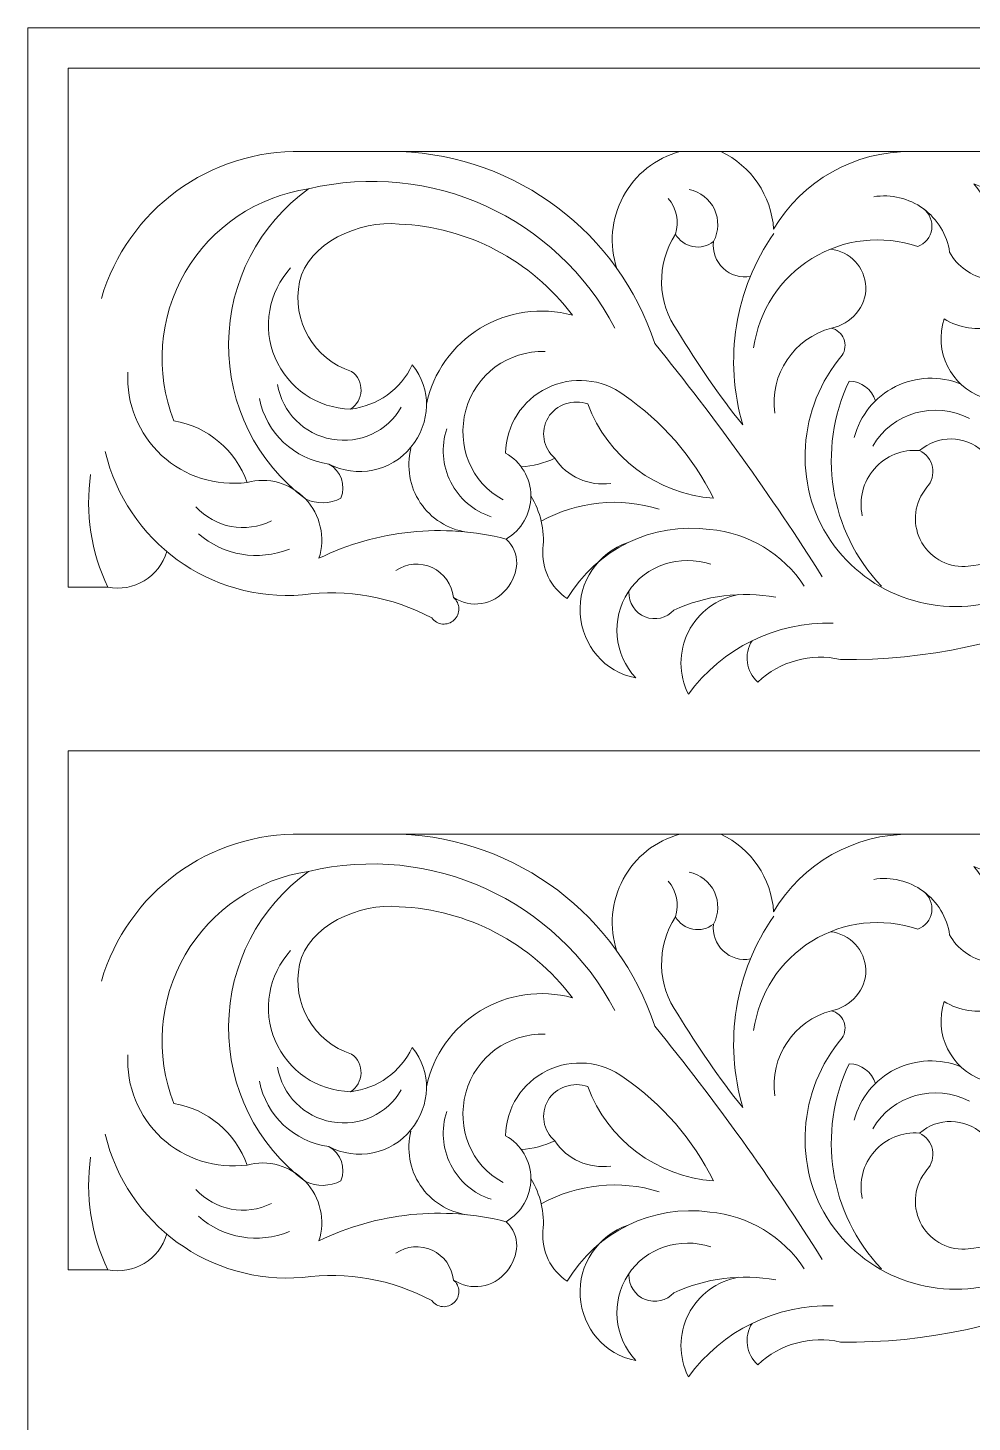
# Model space of a CAD drawing. Header units: millimetres. Extents: x 4330 to 4574, y 4046 to 4299.
# Drawn here: x 4329.7 to 4376.7, y 4230.1 to 4299.5 of the extents above; entities that cross this region are included whole.
import ezdxf

# ---------------------------------------------------------------- set-up
doc = ezdxf.new("R2010")
doc.units = ezdxf.units.MM
doc.header["$MEASUREMENT"] = 0
doc.layers.add('Layer 1', color=18, linetype='Continuous', true_color=0x000000)

msp = doc.modelspace()

# ---------------------------------------------------------------- linework, layer by layer
at = {"layer": 'Layer 1', "lineweight": 9}
for points, knots in [([(4329.695, 4299.452), (4329.695, 4299.452), (4573.695, 4299.452), (4573.695, 4299.452), (4573.695, 4299.452), (4573.695, 4177.452), (4573.695, 4177.452), (4573.695, 4177.452), (4329.695, 4177.452), (4329.695, 4177.452), (4329.695, 4177.452), (4329.695, 4299.452), (4329.695, 4299.452)], [0, 0, 0, 0, 0.25, 0.25, 0.25, 0.5, 0.5, 0.5, 0.75, 0.75, 0.75, 1, 1, 1, 1]), ([(4332.822, 4277.223), (4332.546, 4275.309), (4332.843, 4273.357), (4333.676, 4271.611), (4333.676, 4271.611), (4331.695, 4271.611), (4331.695, 4271.611), (4331.695, 4271.611), (4331.695, 4297.452), (4331.695, 4297.452), (4331.695, 4297.452), (4431.466, 4297.452), (4431.466, 4297.452), (4431.466, 4297.452), (4531.695, 4297.452), (4531.695, 4297.452), (4531.695, 4297.452), (4531.695, 4271.611), (4531.695, 4271.611), (4531.695, 4271.611), (4529.714, 4271.611), (4529.714, 4271.611), (4530.547, 4273.357), (4530.844, 4275.309), (4530.567, 4277.223)], [0, 0, 0, 0, 0.111111, 0.111111, 0.111111, 0.222222, 0.222222, 0.222222, 0.333333, 0.333333, 0.333333, 0.444444, 0.444444, 0.444444, 0.555556, 0.555556, 0.555556, 0.666667, 0.666667, 0.666667, 0.777778, 0.777778, 0.777778, 1, 1, 1, 1]), ([(4369.271, 4272.122), (4366.725, 4276.16), (4363.937, 4280.04), (4360.923, 4283.741), (4359.107, 4289.258), (4354.066, 4293.067), (4348.262, 4293.298)], [0, 0, 0, 0, 0.333333, 0.333333, 0.333333, 1, 1, 1, 1]), ([(4362.18, 4293.298), (4360.968, 4292.973), (4359.945, 4292.162), (4359.35, 4291.057), (4358.756, 4289.952), (4358.643, 4288.656), (4359.04, 4287.466)], [0, 0, 0, 0, 0.333333, 0.333333, 0.333333, 1, 1, 1, 1]), ([(4373.692, 4293.298), (4370.883, 4293.318), (4368.277, 4291.847), (4366.846, 4289.429), (4366.737, 4291.101), (4365.732, 4292.581), (4364.218, 4293.298)], [0, 0, 0, 0, 0.333333, 0.333333, 0.333333, 1, 1, 1, 1]), ([(4358.942, 4284.511), (4356.027, 4290.033), (4349.755, 4292.886), (4343.68, 4291.443), (4341.201, 4289.661), (4339.72, 4286.804), (4339.693, 4283.751), (4339.666, 4280.698), (4341.079, 4277.828), (4343.527, 4276.003), (4344.089, 4275.74), (4344.741, 4275.754), (4345.29, 4276.042), (4345.549, 4276.68), (4345.291, 4277.41), (4344.689, 4277.743), (4346.077, 4277.015), (4347.786, 4277.363), (4348.778, 4278.577), (4349.77, 4279.791), (4349.831, 4281.46), (4348.841, 4282.675), (4348.268, 4281.459), (4347.102, 4280.627), (4345.766, 4280.478), (4344.124, 4280.517), (4342.656, 4281.511), (4342.011, 4283.021), (4341.366, 4284.53), (4341.679, 4286.297), (4342.786, 4287.51)], [0, 0, 0, 0, 0.090909, 0.090909, 0.090909, 0.181818, 0.181818, 0.181818, 0.272727, 0.272727, 0.272727, 0.363636, 0.363636, 0.363636, 0.454545, 0.454545, 0.454545, 0.545455, 0.545455, 0.545455, 0.636364, 0.636364, 0.636364, 0.727273, 0.727273, 0.727273, 0.818182, 0.818182, 0.818182, 1, 1, 1, 1]), ([(4340.614, 4276.827), (4340.043, 4278.433), (4338.653, 4279.605), (4336.973, 4279.896), (4336.021, 4282.315), (4336.226, 4285.036), (4337.529, 4287.285), (4338.832, 4289.533), (4341.108, 4291.066), (4343.68, 4291.443)], [0, 0, 0, 0, 0.25, 0.25, 0.25, 0.5, 0.5, 0.5, 1, 1, 1, 1]), ([(4361.954, 4289.187), (4362.137, 4288.862), (4362.454, 4288.635), (4362.821, 4288.565), (4363.187, 4288.495), (4363.564, 4288.589), (4363.854, 4288.823), (4364.119, 4289.32), (4364.133, 4289.912), (4363.894, 4290.421), (4363.654, 4290.93), (4363.192, 4291.296), (4362.641, 4291.408)], [0, 0, 0, 0, 0.2, 0.2, 0.2, 0.4, 0.4, 0.4, 0.6, 0.6, 0.6, 1, 1, 1, 1]), ([(4371.831, 4291.047), (4372.699, 4291.187), (4373.586, 4290.974), (4374.297, 4290.456), (4375.007, 4289.938), (4375.482, 4289.153), (4375.614, 4288.284), (4376.002, 4287.576), (4376.69, 4287.083), (4377.485, 4286.943), (4378.205, 4288.521), (4377.947, 4290.371), (4376.822, 4291.691), (4379.088, 4290.867), (4380.39, 4288.484), (4379.864, 4286.13), (4379.428, 4285.365), (4378.7, 4284.809), (4377.847, 4284.589), (4376.994, 4284.37), (4376.084, 4284.507), (4375.333, 4284.967), (4374.819, 4283.349), (4375.674, 4281.617), (4377.271, 4281.045), (4378.761, 4281.852), (4379.793, 4283.3), (4380.068, 4284.971)], [0, 0, 0, 0, 0.1, 0.1, 0.1, 0.2, 0.2, 0.2, 0.3, 0.3, 0.3, 0.4, 0.4, 0.4, 0.5, 0.5, 0.5, 0.6, 0.6, 0.6, 0.7, 0.7, 0.7, 0.8, 0.8, 0.8, 1, 1, 1, 1]), ([(4366.855, 4289.214), (4364.919, 4286.436), (4364.35, 4282.932), (4365.31, 4279.685), (4364.127, 4281.161), (4363.046, 4282.717), (4362.075, 4284.341), (4361.038, 4285.775), (4360.991, 4287.702), (4361.954, 4289.187), (4362.15, 4289.802), (4362.012, 4290.475), (4361.59, 4290.964)], [0, 0, 0, 0, 0.2, 0.2, 0.2, 0.4, 0.4, 0.4, 0.6, 0.6, 0.6, 1, 1, 1, 1]), ([(4365.851, 4283.53), (4366.107, 4285.368), (4367.169, 4286.996), (4368.748, 4287.971), (4370.327, 4288.946), (4372.269, 4289.163), (4374.027, 4288.568), (4374.4, 4288.707), (4374.668, 4289.039), (4374.723, 4289.433), (4374.779, 4289.827), (4374.618, 4290.217), (4374.298, 4290.454)], [0, 0, 0, 0, 0.2, 0.2, 0.2, 0.4, 0.4, 0.4, 0.6, 0.6, 0.6, 1, 1, 1, 1]), ([(4345.766, 4280.478), (4346.083, 4280.678), (4346.28, 4281.023), (4346.291, 4281.398), (4346.302, 4281.773), (4346.128, 4282.126), (4345.823, 4282.345), (4343.945, 4282.95), (4342.827, 4284.875), (4343.231, 4286.806), (4343.636, 4288.737), (4346.225, 4289.886), (4348.188, 4289.686), (4351.599, 4289.55), (4354.769, 4287.884), (4356.818, 4285.153), (4355.262, 4285.576), (4353.602, 4285.339), (4352.227, 4284.499), (4350.852, 4283.659), (4349.884, 4282.299), (4349.549, 4280.723)], [0, 0, 0, 0, 0.125, 0.125, 0.125, 0.25, 0.25, 0.25, 0.375, 0.375, 0.375, 0.5, 0.5, 0.5, 0.625, 0.625, 0.625, 0.75, 0.75, 0.75, 1, 1, 1, 1]), ([(4363.854, 4288.823), (4363.79, 4288.326), (4363.968, 4287.829), (4364.332, 4287.485), (4364.696, 4287.141), (4365.199, 4286.991), (4365.692, 4287.083)], [0, 0, 0, 0, 0.333333, 0.333333, 0.333333, 1, 1, 1, 1]), ([(4369.677, 4288.44), (4370.65, 4288.333), (4371.4, 4287.532), (4371.441, 4286.554), (4371.483, 4285.576), (4370.686, 4284.695), (4369.726, 4284.506), (4367.851, 4284.011), (4366.639, 4282.2), (4366.898, 4280.279)], [0, 0, 0, 0, 0.25, 0.25, 0.25, 0.5, 0.5, 0.5, 1, 1, 1, 1]), ([(4377.759, 4280.214), (4377.941, 4279.557), (4377.749, 4278.853), (4377.259, 4278.378), (4376.369, 4279.183), (4375.021, 4279.199), (4374.114, 4278.414), (4374.447, 4278.258), (4374.686, 4277.953), (4374.759, 4277.593), (4374.832, 4277.232), (4374.727, 4276.857), (4374.48, 4276.584), (4373.861, 4275.859), (4373.731, 4274.836), (4374.15, 4273.979), (4374.569, 4273.123), (4375.441, 4272.596), (4376.393, 4272.64), (4380.951, 4273.191), (4385.196, 4275.233), (4388.47, 4278.451), (4387.48, 4277.848), (4386.259, 4277.767), (4385.198, 4278.234), (4384.138, 4278.701), (4383.371, 4279.665), (4383.148, 4280.802), (4382.263, 4283.212), (4382.031, 4285.814), (4382.476, 4288.343)], [0, 0, 0, 0, 0.090909, 0.090909, 0.090909, 0.181818, 0.181818, 0.181818, 0.272727, 0.272727, 0.272727, 0.363636, 0.363636, 0.363636, 0.454545, 0.454545, 0.454545, 0.545455, 0.545455, 0.545455, 0.636364, 0.636364, 0.636364, 0.727273, 0.727273, 0.727273, 0.818182, 0.818182, 0.818182, 1, 1, 1, 1]), ([(4387.291, 4275.459), (4384.676, 4273.342), (4381.619, 4271.837), (4378.347, 4271.055), (4375.139, 4269.952), (4371.59, 4271.131), (4369.681, 4273.935), (4367.771, 4276.739), (4368.059, 4280.572), (4370.26, 4283.153), (4370.417, 4283.396), (4370.447, 4283.699), (4370.34, 4283.968), (4370.234, 4284.237), (4370.006, 4284.437), (4369.726, 4284.506)], [0, 0, 0, 0, 0.166667, 0.166667, 0.166667, 0.333333, 0.333333, 0.333333, 0.5, 0.5, 0.5, 0.666667, 0.666667, 0.666667, 1, 1, 1, 1]), ([(4355.465, 4283.339), (4353.631, 4283.406), (4351.993, 4282.199), (4351.513, 4280.427), (4351.032, 4278.656), (4351.758, 4276.83), (4353.374, 4275.961)], [0, 0, 0, 0, 0.333333, 0.333333, 0.333333, 1, 1, 1, 1]), ([(4350.896, 4271.102), (4351.75, 4270.535), (4352.896, 4270.714), (4353.536, 4271.516), (4354.176, 4272.317), (4354.26, 4273.299), (4353.518, 4274.007), (4350.393, 4274.801), (4347.091, 4274.462), (4344.193, 4273.05), (4344.527, 4274.084), (4344.269, 4275.218), (4343.52, 4276.006), (4342.771, 4276.793), (4341.663, 4277.11), (4340.614, 4276.827), (4339.066, 4276.621), (4337.507, 4277.114), (4336.36, 4278.172), (4335.212, 4279.231), (4334.594, 4280.754), (4334.674, 4282.313)], [0, 0, 0, 0, 0.125, 0.125, 0.125, 0.25, 0.25, 0.25, 0.375, 0.375, 0.375, 0.5, 0.5, 0.5, 0.625, 0.625, 0.625, 0.75, 0.75, 0.75, 1, 1, 1, 1]), ([(4354.272, 4277.598), (4354.851, 4277.639), (4355.416, 4277.784), (4355.943, 4278.026), (4355.36, 4278.532), (4355.219, 4279.381), (4355.608, 4280.048), (4355.997, 4280.715), (4356.861, 4280.989), (4357.588, 4280.731), (4358.579, 4278.076), (4361.023, 4276.243), (4363.849, 4276.041), (4362.825, 4278.103), (4361.292, 4279.868), (4359.394, 4281.172), (4358.283, 4282.001), (4356.8, 4282.138), (4355.556, 4281.525), (4354.312, 4280.913), (4353.516, 4279.673), (4353.495, 4278.286), (4354.266, 4277.854), (4354.747, 4277.042), (4354.753, 4276.158), (4354.76, 4275.274), (4354.283, 4274.45), (4353.518, 4274.007)], [0, 0, 0, 0, 0.1, 0.1, 0.1, 0.2, 0.2, 0.2, 0.3, 0.3, 0.3, 0.4, 0.4, 0.4, 0.5, 0.5, 0.5, 0.6, 0.6, 0.6, 0.7, 0.7, 0.7, 0.8, 0.8, 0.8, 1, 1, 1, 1]), ([(4376.171, 4281.721), (4375.116, 4282.149), (4373.928, 4282.102), (4372.91, 4281.593), (4371.893, 4281.083), (4371.145, 4280.165), (4370.857, 4279.064)], [0, 0, 0, 0, 0.333333, 0.333333, 0.333333, 1, 1, 1, 1]), ([(4342.133, 4281.701), (4342.368, 4280.312), (4343.45, 4279.221), (4344.836, 4278.975), (4346.222, 4278.729), (4347.597, 4279.352), (4348.296, 4280.575)], [0, 0, 0, 0, 0.333333, 0.333333, 0.333333, 1, 1, 1, 1]), ([(4371.913, 4280.882), (4371.739, 4281.459), (4371.215, 4281.858), (4370.613, 4281.87), (4368.98, 4278.461), (4369.615, 4274.403), (4372.214, 4271.659)], [0, 0, 0, 0, 0.333333, 0.333333, 0.333333, 1, 1, 1, 1]), ([(4350.565, 4279.488), (4350.275, 4278.616), (4350.345, 4277.663), (4350.76, 4276.843), (4351.176, 4276.022), (4351.897, 4275.402), (4352.772, 4275.119)], [0, 0, 0, 0, 0.333333, 0.333333, 0.333333, 1, 1, 1, 1]), ([(4333.548, 4278.363), (4334.618, 4273.887), (4338.783, 4270.858), (4343.37, 4271.229), (4345.584, 4271.537), (4347.84, 4271.136), (4349.812, 4270.083), (4349.938, 4269.909), (4350.134, 4269.798), (4350.348, 4269.778), (4350.563, 4269.758), (4350.774, 4269.831), (4350.931, 4269.978), (4351.088, 4270.126), (4351.174, 4270.333), (4351.167, 4270.549), (4351.16, 4270.764), (4351.062, 4270.965), (4350.896, 4271.102), (4350.829, 4271.748), (4350.426, 4272.312), (4349.837, 4272.585), (4349.247, 4272.859), (4348.563, 4272.806), (4348.026, 4272.439)], [0, 0, 0, 0, 0.111111, 0.111111, 0.111111, 0.222222, 0.222222, 0.222222, 0.333333, 0.333333, 0.333333, 0.444444, 0.444444, 0.444444, 0.555556, 0.555556, 0.555556, 0.666667, 0.666667, 0.666667, 0.777778, 0.777778, 0.777778, 1, 1, 1, 1]), ([(4348.777, 4278.515), (4348.544, 4277.591), (4348.713, 4276.61), (4349.243, 4275.817), (4349.773, 4275.024), (4350.609, 4274.494), (4351.553, 4274.356)], [0, 0, 0, 0, 0.333333, 0.333333, 0.333333, 1, 1, 1, 1]), ([(4392.323, 4278.297), (4386.893, 4271.678), (4378.734, 4267.893), (4370.174, 4268.013), (4368.701, 4268.351), (4367.158, 4267.929), (4366.065, 4266.887), (4365.473, 4267.405), (4365.348, 4268.279), (4365.769, 4268.944)], [0, 0, 0, 0, 0.25, 0.25, 0.25, 0.5, 0.5, 0.5, 1, 1, 1, 1]), ([(4374.114, 4278.414), (4373.262, 4278.485), (4372.428, 4278.147), (4371.866, 4277.504), (4371.304, 4276.861), (4371.08, 4275.995), (4371.264, 4275.161)], [0, 0, 0, 0, 0.333333, 0.333333, 0.333333, 1, 1, 1, 1]), ([(4368.375, 4271.662), (4367.315, 4273.271), (4365.583, 4274.31), (4363.665, 4274.488), (4360.82, 4274.867), (4358.025, 4273.513), (4356.564, 4271.043), (4355.737, 4271.592), (4355.274, 4272.548), (4355.354, 4273.537), (4355.446, 4274.452), (4355.234, 4275.371), (4354.751, 4276.153)], [0, 0, 0, 0, 0.2, 0.2, 0.2, 0.4, 0.4, 0.4, 0.6, 0.6, 0.6, 1, 1, 1, 1]), ([(4359.596, 4273.834), (4358.086, 4273.332), (4357.106, 4271.874), (4357.211, 4270.287), (4357.315, 4268.7), (4358.416, 4267.396), (4359.978, 4267.096), (4358.888, 4268.264), (4358.73, 4270.023), (4359.597, 4271.365), (4360.463, 4272.707), (4362.198, 4273.265), (4363.711, 4272.752)], [0, 0, 0, 0, 0.2, 0.2, 0.2, 0.4, 0.4, 0.4, 0.6, 0.6, 0.6, 1, 1, 1, 1]), ([(4366.951, 4271.112), (4365.232, 4271.42), (4363.462, 4271.196), (4361.875, 4270.468), (4361.515, 4270.067), (4360.942, 4269.934), (4360.442, 4270.135), (4359.942, 4270.336), (4359.622, 4270.841), (4359.64, 4271.379)], [0, 0, 0, 0, 0.25, 0.25, 0.25, 0.5, 0.5, 0.5, 1, 1, 1, 1]), ([(4369.811, 4269.824), (4366.97, 4269.902), (4364.275, 4268.579), (4362.6, 4266.283), (4362.107, 4267.26), (4362.106, 4268.412), (4362.598, 4269.39), (4363.09, 4270.367), (4364.024, 4271.054), (4365.102, 4271.239)], [0, 0, 0, 0, 0.25, 0.25, 0.25, 0.5, 0.5, 0.5, 1, 1, 1, 1]), ([(4332.822, 4243.244), (4332.546, 4241.33), (4332.842, 4239.378), (4333.676, 4237.632), (4333.676, 4237.632), (4331.695, 4237.632), (4331.695, 4237.632), (4331.695, 4237.632), (4331.695, 4263.473), (4331.695, 4263.473), (4331.695, 4263.473), (4431.466, 4263.473), (4431.466, 4263.473), (4431.466, 4263.473), (4531.695, 4263.473), (4531.695, 4263.473), (4531.695, 4263.473), (4531.695, 4237.632), (4531.695, 4237.632), (4531.695, 4237.632), (4529.714, 4237.632), (4529.714, 4237.632), (4530.547, 4239.378), (4530.844, 4241.33), (4530.567, 4243.244)], [0, 0, 0, 0, 0.111111, 0.111111, 0.111111, 0.222222, 0.222222, 0.222222, 0.333333, 0.333333, 0.333333, 0.444444, 0.444444, 0.444444, 0.555556, 0.555556, 0.555556, 0.666667, 0.666667, 0.666667, 0.777778, 0.777778, 0.777778, 1, 1, 1, 1]), ([(4369.271, 4238.143), (4366.725, 4242.181), (4363.937, 4246.061), (4360.923, 4249.762), (4359.107, 4255.279), (4354.066, 4259.088), (4348.262, 4259.319)], [0, 0, 0, 0, 0.333333, 0.333333, 0.333333, 1, 1, 1, 1]), ([(4362.18, 4259.319), (4360.968, 4258.993), (4359.945, 4258.183), (4359.35, 4257.077), (4358.756, 4255.972), (4358.643, 4254.677), (4359.04, 4253.487)], [0, 0, 0, 0, 0.333333, 0.333333, 0.333333, 1, 1, 1, 1]), ([(4373.692, 4259.319), (4370.883, 4259.339), (4368.277, 4257.867), (4366.846, 4255.45), (4366.737, 4257.122), (4365.732, 4258.602), (4364.218, 4259.319)], [0, 0, 0, 0, 0.333333, 0.333333, 0.333333, 1, 1, 1, 1]), ([(4358.942, 4250.532), (4356.027, 4256.054), (4349.755, 4258.907), (4343.68, 4257.464), (4341.201, 4255.682), (4339.72, 4252.825), (4339.693, 4249.771), (4339.666, 4246.718), (4341.079, 4243.849), (4343.527, 4242.024), (4344.089, 4241.761), (4344.741, 4241.775), (4345.29, 4242.062), (4345.549, 4242.7), (4345.291, 4243.43), (4344.689, 4243.764), (4346.077, 4243.036), (4347.786, 4243.384), (4348.778, 4244.598), (4349.77, 4245.812), (4349.831, 4247.481), (4348.841, 4248.696), (4348.268, 4247.48), (4347.102, 4246.648), (4345.766, 4246.499), (4344.124, 4246.538), (4342.656, 4247.532), (4342.011, 4249.041), (4341.366, 4250.551), (4341.679, 4252.318), (4342.786, 4253.531)], [0, 0, 0, 0, 0.090909, 0.090909, 0.090909, 0.181818, 0.181818, 0.181818, 0.272727, 0.272727, 0.272727, 0.363636, 0.363636, 0.363636, 0.454545, 0.454545, 0.454545, 0.545455, 0.545455, 0.545455, 0.636364, 0.636364, 0.636364, 0.727273, 0.727273, 0.727273, 0.818182, 0.818182, 0.818182, 1, 1, 1, 1]), ([(4340.614, 4242.848), (4340.043, 4244.453), (4338.653, 4245.626), (4336.973, 4245.917), (4336.021, 4248.336), (4336.226, 4251.057), (4337.529, 4253.305), (4338.832, 4255.554), (4341.108, 4257.087), (4343.68, 4257.464)], [0, 0, 0, 0, 0.25, 0.25, 0.25, 0.5, 0.5, 0.5, 1, 1, 1, 1]), ([(4361.954, 4255.208), (4362.137, 4254.883), (4362.454, 4254.656), (4362.821, 4254.586), (4363.187, 4254.516), (4363.564, 4254.61), (4363.854, 4254.844), (4364.119, 4255.341), (4364.133, 4255.933), (4363.894, 4256.442), (4363.654, 4256.951), (4363.192, 4257.316), (4362.641, 4257.429)], [0, 0, 0, 0, 0.2, 0.2, 0.2, 0.4, 0.4, 0.4, 0.6, 0.6, 0.6, 1, 1, 1, 1]), ([(4371.831, 4257.067), (4372.699, 4257.207), (4373.586, 4256.995), (4374.297, 4256.477), (4375.007, 4255.959), (4375.482, 4255.174), (4375.614, 4254.305), (4376.002, 4253.597), (4376.69, 4253.104), (4377.485, 4252.964), (4378.205, 4254.542), (4377.947, 4256.392), (4376.822, 4257.712), (4379.088, 4256.888), (4380.39, 4254.505), (4379.864, 4252.151), (4379.428, 4251.386), (4378.7, 4250.83), (4377.847, 4250.61), (4376.994, 4250.391), (4376.084, 4250.528), (4375.333, 4250.987), (4374.819, 4249.37), (4375.674, 4247.638), (4377.271, 4247.066), (4378.761, 4247.873), (4379.793, 4249.321), (4380.068, 4250.992)], [0, 0, 0, 0, 0.1, 0.1, 0.1, 0.2, 0.2, 0.2, 0.3, 0.3, 0.3, 0.4, 0.4, 0.4, 0.5, 0.5, 0.5, 0.6, 0.6, 0.6, 0.7, 0.7, 0.7, 0.8, 0.8, 0.8, 1, 1, 1, 1]), ([(4366.855, 4255.235), (4364.919, 4252.457), (4364.35, 4248.953), (4365.31, 4245.706), (4364.127, 4247.182), (4363.046, 4248.738), (4362.075, 4250.361), (4361.038, 4251.796), (4360.991, 4253.723), (4361.954, 4255.208), (4362.15, 4255.823), (4362.012, 4256.496), (4361.59, 4256.985)], [0, 0, 0, 0, 0.2, 0.2, 0.2, 0.4, 0.4, 0.4, 0.6, 0.6, 0.6, 1, 1, 1, 1]), ([(4365.851, 4249.551), (4366.107, 4251.389), (4367.169, 4253.017), (4368.748, 4253.992), (4370.327, 4254.967), (4372.269, 4255.183), (4374.027, 4254.589), (4374.4, 4254.728), (4374.668, 4255.06), (4374.723, 4255.454), (4374.779, 4255.848), (4374.618, 4256.238), (4374.298, 4256.475)], [0, 0, 0, 0, 0.2, 0.2, 0.2, 0.4, 0.4, 0.4, 0.6, 0.6, 0.6, 1, 1, 1, 1]), ([(4345.766, 4246.499), (4346.083, 4246.699), (4346.28, 4247.044), (4346.291, 4247.419), (4346.302, 4247.793), (4346.128, 4248.147), (4345.823, 4248.365), (4343.945, 4248.97), (4342.827, 4250.896), (4343.231, 4252.827), (4343.636, 4254.758), (4346.225, 4255.907), (4348.188, 4255.707), (4351.599, 4255.571), (4354.769, 4253.905), (4356.818, 4251.174), (4355.262, 4251.596), (4353.602, 4251.36), (4352.227, 4250.52), (4350.852, 4249.68), (4349.884, 4248.32), (4349.549, 4246.743)], [0, 0, 0, 0, 0.125, 0.125, 0.125, 0.25, 0.25, 0.25, 0.375, 0.375, 0.375, 0.5, 0.5, 0.5, 0.625, 0.625, 0.625, 0.75, 0.75, 0.75, 1, 1, 1, 1]), ([(4363.854, 4254.844), (4363.79, 4254.347), (4363.968, 4253.85), (4364.332, 4253.506), (4364.696, 4253.162), (4365.199, 4253.012), (4365.692, 4253.104)], [0, 0, 0, 0, 0.333333, 0.333333, 0.333333, 1, 1, 1, 1]), ([(4369.677, 4254.46), (4370.65, 4254.354), (4371.4, 4253.553), (4371.441, 4252.575), (4371.483, 4251.597), (4370.686, 4250.716), (4369.726, 4250.527), (4367.851, 4250.032), (4366.639, 4248.221), (4366.898, 4246.3)], [0, 0, 0, 0, 0.25, 0.25, 0.25, 0.5, 0.5, 0.5, 1, 1, 1, 1]), ([(4377.759, 4246.234), (4377.941, 4245.578), (4377.749, 4244.874), (4377.259, 4244.399), (4376.369, 4245.204), (4375.021, 4245.22), (4374.114, 4244.435), (4374.447, 4244.279), (4374.686, 4243.974), (4374.759, 4243.614), (4374.832, 4243.253), (4374.727, 4242.878), (4374.48, 4242.605), (4373.861, 4241.88), (4373.731, 4240.856), (4374.15, 4240), (4374.569, 4239.144), (4375.441, 4238.617), (4376.393, 4238.661), (4380.951, 4239.212), (4385.196, 4241.254), (4388.47, 4244.472), (4387.48, 4243.869), (4386.259, 4243.788), (4385.198, 4244.255), (4384.138, 4244.721), (4383.371, 4245.686), (4383.148, 4246.823), (4382.263, 4249.233), (4382.031, 4251.835), (4382.476, 4254.364)], [0, 0, 0, 0, 0.090909, 0.090909, 0.090909, 0.181818, 0.181818, 0.181818, 0.272727, 0.272727, 0.272727, 0.363636, 0.363636, 0.363636, 0.454545, 0.454545, 0.454545, 0.545455, 0.545455, 0.545455, 0.636364, 0.636364, 0.636364, 0.727273, 0.727273, 0.727273, 0.818182, 0.818182, 0.818182, 1, 1, 1, 1]), ([(4387.291, 4241.48), (4384.676, 4239.363), (4381.619, 4237.858), (4378.347, 4237.075), (4375.139, 4235.973), (4371.59, 4237.152), (4369.681, 4239.956), (4367.771, 4242.76), (4368.059, 4246.593), (4370.26, 4249.174), (4370.417, 4249.416), (4370.447, 4249.72), (4370.34, 4249.989), (4370.234, 4250.257), (4370.006, 4250.458), (4369.726, 4250.527)], [0, 0, 0, 0, 0.166667, 0.166667, 0.166667, 0.333333, 0.333333, 0.333333, 0.5, 0.5, 0.5, 0.666667, 0.666667, 0.666667, 1, 1, 1, 1]), ([(4355.465, 4249.36), (4353.631, 4249.427), (4351.993, 4248.22), (4351.513, 4246.448), (4351.032, 4244.677), (4351.758, 4242.851), (4353.374, 4241.982)], [0, 0, 0, 0, 0.333333, 0.333333, 0.333333, 1, 1, 1, 1]), ([(4350.896, 4237.123), (4351.75, 4236.556), (4352.896, 4236.735), (4353.536, 4237.536), (4354.176, 4238.338), (4354.26, 4239.32), (4353.518, 4240.028), (4350.393, 4240.822), (4347.091, 4240.483), (4344.193, 4239.071), (4344.527, 4240.105), (4344.269, 4241.239), (4343.52, 4242.026), (4342.771, 4242.814), (4341.663, 4243.131), (4340.614, 4242.848), (4339.066, 4242.642), (4337.507, 4243.135), (4336.36, 4244.193), (4335.212, 4245.251), (4334.594, 4246.775), (4334.674, 4248.334)], [0, 0, 0, 0, 0.125, 0.125, 0.125, 0.25, 0.25, 0.25, 0.375, 0.375, 0.375, 0.5, 0.5, 0.5, 0.625, 0.625, 0.625, 0.75, 0.75, 0.75, 1, 1, 1, 1]), ([(4354.272, 4243.619), (4354.851, 4243.66), (4355.416, 4243.805), (4355.943, 4244.047), (4355.36, 4244.553), (4355.219, 4245.402), (4355.608, 4246.069), (4355.997, 4246.736), (4356.861, 4247.01), (4357.588, 4246.752), (4358.579, 4244.097), (4361.023, 4242.264), (4363.849, 4242.062), (4362.825, 4244.124), (4361.292, 4245.889), (4359.394, 4247.193), (4358.283, 4248.022), (4356.8, 4248.158), (4355.556, 4247.546), (4354.312, 4246.934), (4353.516, 4245.693), (4353.495, 4244.307), (4354.266, 4243.875), (4354.747, 4243.063), (4354.753, 4242.179), (4354.76, 4241.295), (4354.283, 4240.471), (4353.518, 4240.028)], [0, 0, 0, 0, 0.1, 0.1, 0.1, 0.2, 0.2, 0.2, 0.3, 0.3, 0.3, 0.4, 0.4, 0.4, 0.5, 0.5, 0.5, 0.6, 0.6, 0.6, 0.7, 0.7, 0.7, 0.8, 0.8, 0.8, 1, 1, 1, 1]), ([(4376.171, 4247.742), (4375.116, 4248.17), (4373.928, 4248.123), (4372.91, 4247.613), (4371.893, 4247.104), (4371.145, 4246.186), (4370.857, 4245.085)], [0, 0, 0, 0, 0.333333, 0.333333, 0.333333, 1, 1, 1, 1]), ([(4342.133, 4247.721), (4342.368, 4246.333), (4343.45, 4245.242), (4344.836, 4244.996), (4346.222, 4244.75), (4347.597, 4245.373), (4348.296, 4246.596)], [0, 0, 0, 0, 0.333333, 0.333333, 0.333333, 1, 1, 1, 1]), ([(4371.913, 4246.903), (4371.739, 4247.48), (4371.215, 4247.879), (4370.613, 4247.891), (4368.98, 4244.482), (4369.615, 4240.424), (4372.214, 4237.68)], [0, 0, 0, 0, 0.333333, 0.333333, 0.333333, 1, 1, 1, 1]), ([(4350.565, 4245.509), (4350.275, 4244.636), (4350.345, 4243.684), (4350.76, 4242.863), (4351.176, 4242.043), (4351.897, 4241.423), (4352.772, 4241.14)], [0, 0, 0, 0, 0.333333, 0.333333, 0.333333, 1, 1, 1, 1]), ([(4333.548, 4244.384), (4334.618, 4239.908), (4338.783, 4236.878), (4343.37, 4237.25), (4345.584, 4237.558), (4347.84, 4237.156), (4349.812, 4236.104), (4349.938, 4235.93), (4350.134, 4235.819), (4350.348, 4235.799), (4350.563, 4235.779), (4350.774, 4235.851), (4350.931, 4235.999), (4351.088, 4236.147), (4351.173, 4236.354), (4351.167, 4236.569), (4351.16, 4236.785), (4351.062, 4236.986), (4350.896, 4237.123), (4350.829, 4237.769), (4350.426, 4238.333), (4349.837, 4238.606), (4349.247, 4238.88), (4348.563, 4238.826), (4348.026, 4238.46)], [0, 0, 0, 0, 0.111111, 0.111111, 0.111111, 0.222222, 0.222222, 0.222222, 0.333333, 0.333333, 0.333333, 0.444444, 0.444444, 0.444444, 0.555556, 0.555556, 0.555556, 0.666667, 0.666667, 0.666667, 0.777778, 0.777778, 0.777778, 1, 1, 1, 1]), ([(4348.777, 4244.536), (4348.544, 4243.612), (4348.713, 4242.631), (4349.243, 4241.838), (4349.773, 4241.045), (4350.609, 4240.515), (4351.553, 4240.376)], [0, 0, 0, 0, 0.333333, 0.333333, 0.333333, 1, 1, 1, 1]), ([(4392.323, 4244.318), (4386.893, 4237.699), (4378.734, 4233.914), (4370.174, 4234.034), (4368.701, 4234.372), (4367.158, 4233.95), (4366.065, 4232.908), (4365.473, 4233.426), (4365.348, 4234.3), (4365.769, 4234.964)], [0, 0, 0, 0, 0.25, 0.25, 0.25, 0.5, 0.5, 0.5, 1, 1, 1, 1]), ([(4374.114, 4244.435), (4373.262, 4244.506), (4372.428, 4244.168), (4371.866, 4243.525), (4371.304, 4242.882), (4371.08, 4242.016), (4371.264, 4241.182)], [0, 0, 0, 0, 0.333333, 0.333333, 0.333333, 1, 1, 1, 1]), ([(4368.375, 4237.683), (4367.315, 4239.291), (4365.583, 4240.331), (4363.665, 4240.509), (4360.82, 4240.888), (4358.025, 4239.534), (4356.564, 4237.063), (4355.737, 4237.612), (4355.274, 4238.568), (4355.354, 4239.558), (4355.446, 4240.473), (4355.234, 4241.392), (4354.751, 4242.174)], [0, 0, 0, 0, 0.2, 0.2, 0.2, 0.4, 0.4, 0.4, 0.6, 0.6, 0.6, 1, 1, 1, 1]), ([(4359.596, 4239.855), (4358.086, 4239.353), (4357.106, 4237.895), (4357.211, 4236.308), (4357.315, 4234.721), (4358.416, 4233.417), (4359.978, 4233.117), (4358.888, 4234.285), (4358.73, 4236.044), (4359.597, 4237.386), (4360.463, 4238.728), (4362.198, 4239.286), (4363.711, 4238.773)], [0, 0, 0, 0, 0.2, 0.2, 0.2, 0.4, 0.4, 0.4, 0.6, 0.6, 0.6, 1, 1, 1, 1]), ([(4366.951, 4237.132), (4365.232, 4237.441), (4363.462, 4237.217), (4361.875, 4236.489), (4361.515, 4236.088), (4360.942, 4235.955), (4360.442, 4236.156), (4359.942, 4236.357), (4359.622, 4236.862), (4359.64, 4237.4)], [0, 0, 0, 0, 0.25, 0.25, 0.25, 0.5, 0.5, 0.5, 1, 1, 1, 1]), ([(4369.811, 4235.845), (4366.97, 4235.923), (4364.275, 4234.6), (4362.6, 4232.304), (4362.107, 4233.281), (4362.106, 4234.433), (4362.598, 4235.41), (4363.09, 4236.388), (4364.024, 4237.075), (4365.102, 4237.26)], [0, 0, 0, 0, 0.25, 0.25, 0.25, 0.5, 0.5, 0.5, 1, 1, 1, 1])]:
    msp.add_open_spline(points, degree=3, knots=knots, dxfattribs=at)
for points in [[(4343.361, 4293.298), (4338.755, 4293.398), (4334.655, 4290.405), (4333.355, 4285.985)], [(4342.912, 4293.298), (4342.912, 4293.298), (4431.466, 4293.298), (4431.466, 4293.298)], [(4341.232, 4281), (4341.569, 4279.286), (4342.957, 4277.976), (4344.689, 4277.743)], [(4376.597, 4280.007), (4374.88, 4280.905), (4372.763, 4280.302), (4371.78, 4278.633)], [(4355.943, 4278.026), (4356.558, 4277.112), (4357.638, 4276.627), (4358.729, 4276.777)], [(4361.147, 4275.494), (4359.187, 4276.105), (4357.064, 4275.889), (4355.268, 4274.895)], [(4338.059, 4275.615), (4339.018, 4274.565), (4340.555, 4274.278), (4341.827, 4274.913)], [(4338.187, 4274.275), (4339.434, 4273.185), (4341.186, 4272.888), (4342.722, 4273.51)], [(4333.676, 4271.611), (4334.97, 4271.353), (4336.245, 4272.127), (4336.61, 4273.395)], [(4343.361, 4259.319), (4338.755, 4259.418), (4334.655, 4256.426), (4333.355, 4252.006)], [(4342.912, 4259.319), (4342.912, 4259.319), (4431.466, 4259.319), (4431.466, 4259.319)], [(4341.232, 4247.021), (4341.569, 4245.307), (4342.957, 4243.997), (4344.689, 4243.764)], [(4376.597, 4246.028), (4374.88, 4246.926), (4372.763, 4246.323), (4371.78, 4244.654)], [(4355.943, 4244.047), (4356.558, 4243.133), (4357.638, 4242.648), (4358.729, 4242.798)], [(4361.147, 4241.515), (4359.187, 4242.126), (4357.064, 4241.91), (4355.268, 4240.916)], [(4338.059, 4241.636), (4339.018, 4240.586), (4340.555, 4240.299), (4341.827, 4240.934)], [(4338.187, 4240.296), (4339.434, 4239.205), (4341.186, 4238.909), (4342.722, 4239.531)], [(4333.676, 4237.632), (4334.97, 4237.373), (4336.245, 4238.148), (4336.61, 4239.416)]]:
    msp.add_open_spline(points, degree=3, dxfattribs=at)

doc.saveas('drawing.dxf')
